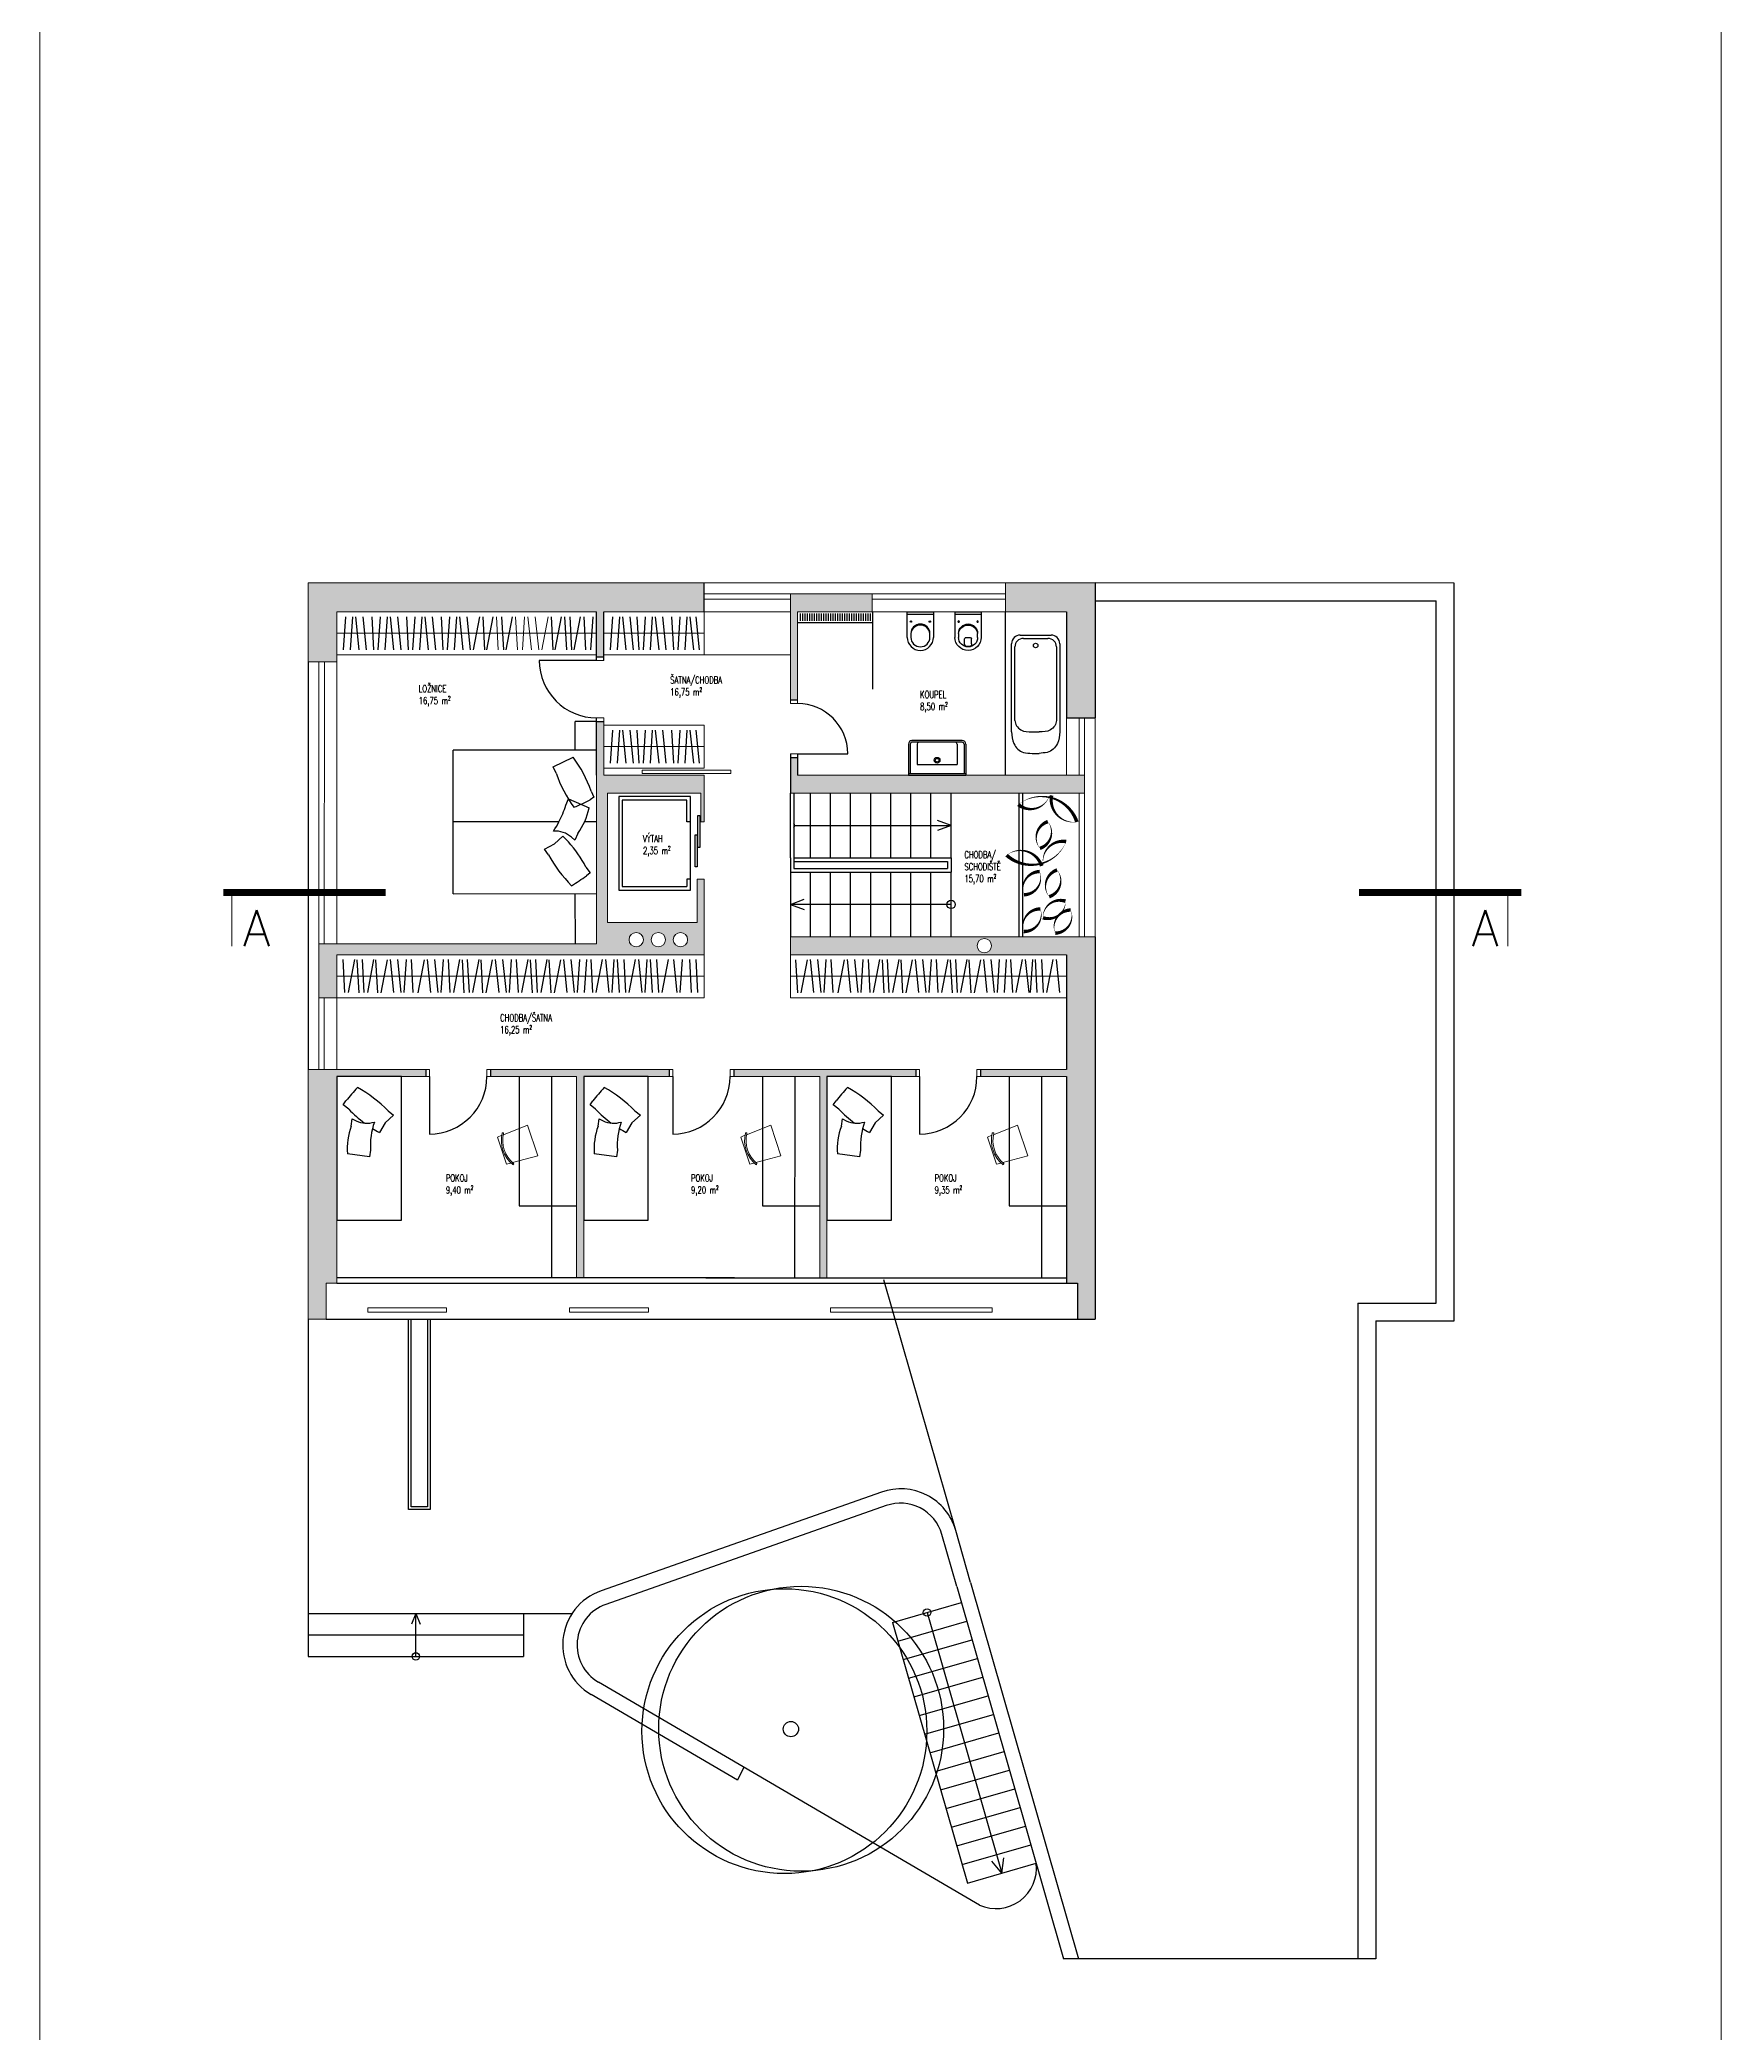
# Model space of a CAD drawing. Header units: metres. Extents: x -442 to 316, y -503 to 125.
# Drawn here: x 240.05 to 263.49, y -212.04 to -184.27 of the extents above; entities that cross this region are included whole.
import ezdxf

# ---------------------------------------------------------------- set-up
doc = ezdxf.new("R2010")
doc.units = ezdxf.units.M
doc.linetypes.add('ČÁRKOVANÁ', pattern=[19.05, 12.7, -6.35])
for name, color, linetype in [('int-kuchyň', 141, 'Continuous'), ('nove zdivo akce', 3, 'Continuous'), ('PEN50', 7, 'Continuous'), ('popis', 6, 'Continuous'), ('SRAFA', 251, 'Continuous'), ('SRAFY', 3, 'Continuous'), ('stávající stromy', 86, 'Continuous'), ('zariz.predmety', 203, 'Continuous'), ('ZARIZOVAKY', 251, 'Continuous'), ('ZDIVO', 1, 'Continuous')]:
    doc.layers.add(name, color=color, linetype=linetype)
doc.layers.add('Standard', color=7, linetype='Continuous', lineweight=25)
doc.styles.add('ROMANS', font='romans.shx', dxfattribs={"width": 0.7})

# ---------------------------------------------------------------- blocks, each defined once
blk = doc.blocks.new('WC 540 Starck 3')
at = {"linetype": 'ByBlock'}
for p, q in [((80.568, 94.265), (80.637, 94.265)), ((80.568, 94.168), (80.637, 94.168)), ((80.657, 94.188), (80.657, 94.245)), ((81.017, 94.399), (80.66, 94.399)), ((80.66, 94.349), (80.713, 94.349)), ((80.982, 94.034), (80.982, 94.399)), ((81.017, 94.034), (81.017, 94.399)), ((80.713, 94.084), (80.66, 94.084)), ((80.66, 94.034), (81.017, 94.034))]:
    blk.add_line(p, q, dxfattribs=at)
for centre in [(80.88, 94.348), (80.88, 94.084)]:
    blk.add_circle(centre, 0.0102, dxfattribs=at)
for centre, radius, start, end in [((80.66, 94.216), 0.183, 90, 270), ((80.66, 94.216), 0.133, 90, 270), ((80.621, 94.216), 0.09, 165.9057, 194.0943), ((80.568, 94.23), 0.035, 90, 165.9057), ((80.568, 94.203), 0.035, 194.0943, 270), ((80.637, 94.245), 0.02, 360, 90), ((80.637, 94.188), 0.02, 270, 0), ((80.713, 94.216), 0.133, 270, 90), ((80.697, 94.216), 0.133, 276.5328, 83.4672)]:
    blk.add_arc(centre, radius, start, end, dxfattribs=at)
blk = doc.blocks.new('zidle450-p')
at = {"lineweight": 0}
for p, q in [((0.096, 0.228), (0.087, 0.233)), ((0.096, -0.228), (0.087, -0.233))]:
    blk.add_line(p, q, dxfattribs=at)
for points in [[(0.064, 0.204), (0, 0.2), (0, -0.2), (0.064, -0.204)], [(0.088, -0.205), (0.45, -0.225), (0.45, 0.225), (0.088, 0.205)]]:
    blk.add_lwpolyline(points, dxfattribs=at)
for centre, radius, start, end in [((0.45, 0), 0.436, 147.9324, 212.0676), ((0.45, 0), 0.416, 147.9482, 212.0518), ((0.085, 0.229), 0.005, 57.2679, 147.9324), ((0.093, 0.223), 0.005, 327.9482, 57.2679), ((0.085, -0.229), 0.005, 212.0676, 302.7321), ((0.093, -0.223), 0.005, 302.7321, 32.0518)]:
    blk.add_arc(centre, radius, start, end, dxfattribs=at)

msp = doc.modelspace()

# ---------------------------------------------------------------- hatches: boundary and pattern name
at = {"layer": 'SRAFA', "linetype": 'Continuous', "lineweight": 0, "ltscale": 20}
for points in [[(249.314247, -191.841978), (243.794114, -191.84198), (243.794449, -192.94198), (244.194449, -192.941979), (244.19445, -192.24198), (247.814247, -192.241978), (247.814247, -192.871318), (247.914247, -192.871318), (247.914246, -192.241978), (249.314247, -192.241978), (249.314247, -192.241978)], [(254.764247, -191.841976), (253.514247, -191.841977), (253.514247, -192.241976), (254.364247, -192.241976), (254.364247, -193.721976), (254.764247, -193.721976)], [(251.654247, -191.991983), (250.514247, -191.991983), (250.514247, -193.471976), (250.614247, -193.471976), (250.614247, -192.241977), (251.654247, -192.241976)], [(254.614247, -194.521976), (253.464247, -194.521976), (250.614247, -194.521976), (250.614247, -194.271976), (250.514247, -194.271976), (250.514247, -194.771976), (254.614247, -194.771976)], [(244.194247, -198.721976), (245.094247, -198.721976), (245.434247, -198.721976), (245.434247, -198.621976), (244.194247, -198.621976), (243.794247, -198.621976), (243.794247, -202.101976), (244.044247, -202.101976), (244.044247, -201.601976), (244.194247, -201.601976)], [(247.634247, -198.721976), (248.534247, -198.721976), (248.824247, -198.721976), (248.824247, -198.621976), (246.334247, -198.621976), (246.334247, -198.721976), (247.534247, -198.721976), (247.534247, -201.526976), (247.634247, -201.526976)], [(251.024247, -198.721976), (251.924247, -198.721976), (252.264247, -198.721976), (252.264247, -198.621976), (249.724247, -198.621976), (249.724247, -198.721976), (250.924247, -198.721976), (250.924247, -201.526976), (251.024247, -201.526976)]]:
    msp.add_hatch(color=256, dxfattribs=at).paths.add_polyline_path(points)
h = msp.add_hatch(color=256, dxfattribs=at)
h.paths.add_polyline_path([(249.314247, -195.971976), (249.214247, -195.971976), (249.214247, -196.571976), (247.964247, -196.571976), (247.964247, -194.771976), (249.264247, -194.771976), (249.264247, -195.171976), (249.314247, -195.171976), (249.314247, -194.521976), (247.914247, -194.521976), (247.914247, -193.771318), (247.814247, -193.771318), (247.814247, -194.521976), (247.814247, -196.871976), (244.194247, -196.871923), (243.944247, -196.871923), (243.944247, -196.871923), (243.944114, -196.871923), (243.944247, -197.621976), (244.194247, -197.621976), (244.194247, -197.021976), (248.284247, -197.021976), (249.314247, -197.021976)])
h.paths.add_polyline_path([(248.265879, -196.813451, 1), (248.465879, -196.813451, 1)], flags=16)
h.paths.add_polyline_path([(248.574891, -196.813451, 1), (248.774891, -196.813451, 1)], flags=16)
h.paths.add_polyline_path([(249.082949, -196.813451, 1), (248.882949, -196.813451, 1)], flags=16)
at = {"layer": 'SRAFA', "linetype": 'Continuous', "lineweight": 0}
msp.add_hatch(color=256, dxfattribs=at).paths.add_polyline_path([(249.264247, -195.171976), (249.314247, -195.171976), (249.314247, -194.771976), (249.264247, -194.771976)])
at = {"layer": 'SRAFA', "linetype": 'Continuous', "lineweight": 0, "ltscale": 20}
h = msp.add_hatch(color=256, dxfattribs=at)
h.paths.add_polyline_path([(254.764247, -196.771976), (250.514247, -196.771976), (250.514247, -197.021976), (254.364247, -197.021976), (254.364247, -198.621976), (253.164247, -198.621976), (253.164247, -198.721976), (254.364247, -198.721976), (254.364247, -201.601976), (254.514247, -201.601976), (254.514247, -202.101976), (254.764247, -202.101976)])
h.paths.add_polyline_path([(253.317766, -196.896976, -1), (253.117766, -196.896976, -1)], flags=16)

# ---------------------------------------------------------------- linework, layer by layer
at = {"linetype": 'ByBlock'}
for p, q in [((252.143814, -192.599476), (252.143814, -192.241976)), ((252.143814, -192.241976), (252.508814, -192.241976)), ((252.143814, -192.241977), (252.508814, -192.241977)), ((252.143814, -192.276976), (252.508814, -192.276976)), ((252.143814, -192.276977), (252.508814, -192.276977)), ((252.508814, -192.241976), (252.508814, -192.599476)), ((252.193814, -192.54686), (252.193814, -192.599476)), ((252.458814, -192.599476), (252.458814, -192.54686))]:
    msp.add_line(p, q, dxfattribs=at)
for centre in [(252.19438, -192.379113), (252.458247, -192.379113)]:
    msp.add_circle(centre, 0.010191, dxfattribs=at)
for centre, radius, start, end in [((252.326314, -192.54686), 0.1325, 0, 180), ((252.326314, -192.599476), 0.1825, 180, 0), ((252.326314, -192.562033), 0.133366, 6.5328162, 173.4671838), ((252.326314, -192.599476), 0.1325, 180, 0)]:
    msp.add_arc(centre, radius, start, end, dxfattribs=at)
at = {"layer": 'int-kuchyň'}
for p, q in [((247.512848, -194.172), (247.512873, -193.771318)), ((247.814247, -193.771318), (247.512873, -193.771318)), ((247.814247, -194.171746), (245.816062, -194.173427)), ((245.816062, -196.173428), (245.816062, -194.173427)), ((247.774487, -194.827285), (247.722682, -194.8654)), ((247.736079, -194.742944), (247.774487, -194.827285)), ((247.289236, -195.171701), (245.816062, -195.171701)), ((247.815197, -195.171701), (247.645883, -195.171847)), ((247.511153, -195.426269), (247.465384, -195.38608)), ((247.551584, -195.334436), (247.511153, -195.426269)), ((247.664834, -195.800224), (247.722146, -195.882585)), ((247.722146, -195.882585), (247.671021, -195.923255)), ((245.816062, -196.173428), (247.816061, -196.1717)), ((247.512723, -196.171962), (247.512839, -196.871972))]:
    msp.add_line(p, q, dxfattribs=at)
for points in [[(247.248162, -194.49086), (247.206266, -194.403846), (247.487096, -194.26863)], [(247.384884, -194.939541), (247.423798, -194.851153), (247.709062, -194.976744)], [(247.143122, -195.628683), (247.087961, -195.549412), (247.229051, -195.479324), (247.343802, -195.371383)]]:
    msp.add_lwpolyline(points, dxfattribs=at)
for centre, radius, start, end in [((246.096147, -195.301291), 1.732376, 18.8021533, 36.5907443), ((249.046098, -193.852212), 1.907995, 199.5556369, 215.8095432), ((245.598066, -190.548849), 4.811092, 293.2702609, 296.2065149), ((246.029735, -194.517014), 1.419492, 326.4906212, 332.5139981), ((246.029735, -194.517014), 1.419492, 332.5139981, 342.6828782), ((246.80101, -194.790474), 0.926961, 324.0681107, 348.4076589), ((247.235935, -195.648608), 0.348665, 48.8466648, 93.7221472), ((246.134165, -196.611506), 1.732376, 42.0424092, 45.7129752), ((246.134165, -196.611506), 1.732376, 27.9243842, 42.0424092), ((248.817066, -194.713066), 1.907995, 208.6778678, 224.9317741), ((244.888925, -191.998138), 4.811092, 302.3924918, 305.3287458)]:
    msp.add_arc(centre, radius, start, end, dxfattribs=at)
at = {"layer": 'nove zdivo akce', "linetype": 'Continuous'}
for p, q in [((243.794449, -192.94198), (243.794247, -198.621976)), ((247.814247, -192.921318), (247.014247, -192.921318)), ((247.814247, -192.871318), (247.914247, -192.871318)), ((250.514247, -193.471976), (250.614247, -193.471976)), ((247.814247, -193.771318), (247.914247, -193.771318)), ((250.514247, -194.271976), (250.614247, -194.271976)), ((250.614247, -194.221976), (251.314247, -194.221976)), ((248.121985, -194.818829), (248.121985, -196.121976)), ((249.121985, -194.818829), (248.121985, -194.818829)), ((248.171985, -194.868829), (248.171985, -196.071976)), ((249.071985, -194.868829), (248.171985, -194.868829)), ((249.071985, -195.171976), (249.071985, -194.868829)), ((249.121985, -196.121976), (249.121985, -194.818829)), ((250.514247, -195.671976), (250.514247, -194.771976)), ((250.564247, -194.771976), (250.564247, -195.821976)), ((250.794247, -195.671976), (250.794247, -194.771976)), ((251.074247, -195.671976), (251.074247, -194.771976)), ((251.354247, -195.671976), (251.354247, -194.771976)), ((251.634247, -195.671976), (251.634247, -194.771976)), ((251.914247, -195.671976), (251.914247, -194.771976)), ((252.194247, -195.671976), (252.194247, -194.771976)), ((252.194247, -195.671976), (252.194247, -194.771976)), ((252.474247, -195.671976), (252.474247, -194.771976)), ((252.474247, -195.671976), (252.474247, -194.771976)), ((252.754247, -195.671976), (252.754247, -194.771976)), ((252.754247, -195.671976), (252.754247, -194.771976)), ((253.704247, -196.771976), (253.704247, -194.771976)), ((253.754247, -196.771976), (253.754247, -194.771976)), ((249.121985, -195.171976), (249.071985, -195.171976)), ((252.754247, -195.221976), (252.562813, -195.150695)), ((250.564247, -195.221976), (252.754247, -195.221976)), ((252.754247, -195.221976), (252.562813, -195.293258)), ((250.514247, -195.671976), (250.514247, -195.871976)), ((250.564247, -195.671976), (252.754247, -195.671976)), ((250.564247, -195.721976), (252.704247, -195.721976)), ((252.704247, -195.721976), (252.704247, -195.821976)), ((252.754247, -195.671976), (252.754247, -195.871976)), ((249.121985, -195.971976), (249.071985, -195.971976)), ((249.071985, -195.971976), (249.071985, -196.071976)), ((250.514247, -195.871976), (252.754247, -195.871976)), ((250.514247, -195.871976), (250.514247, -196.771976)), ((250.564247, -195.821976), (252.704247, -195.821976)), ((250.794247, -196.771976), (250.794247, -195.871976)), ((251.074247, -196.771976), (251.074247, -195.871976)), ((251.354247, -196.771976), (251.354247, -195.871976)), ((251.634247, -196.771976), (251.634247, -195.871976)), ((251.914247, -196.771976), (251.914247, -195.871976)), ((252.194247, -196.771976), (252.194247, -195.871976)), ((252.194247, -196.771976), (252.194247, -195.871976)), ((252.474247, -196.771976), (252.474247, -195.871976)), ((252.474247, -196.771976), (252.474247, -195.871976)), ((252.754247, -196.771976), (252.754247, -195.871976)), ((252.754247, -196.771976), (252.754247, -195.871976)), ((248.121985, -196.121976), (249.121985, -196.121976)), ((248.171985, -196.071976), (249.071985, -196.071976)), ((250.514247, -196.321976), (250.705681, -196.250695)), ((252.754247, -196.321976), (250.514247, -196.321976)), ((250.514247, -196.321976), (250.705681, -196.393258)), ((245.434247, -198.621976), (245.434247, -198.721976)), ((245.484247, -198.721976), (245.484247, -199.521976)), ((246.334247, -198.621976), (246.334247, -198.721976)), ((248.824247, -198.621976), (248.824247, -198.721976)), ((248.874247, -198.721976), (248.874247, -199.521976)), ((249.724247, -198.621976), (249.724247, -198.721976)), ((252.264247, -198.621976), (252.264247, -198.721976)), ((252.314247, -198.721976), (252.314247, -199.521976)), ((253.164247, -198.621976), (253.164247, -198.721976)), ((249.734247, -201.526976), (244.194247, -201.526976)), ((249.334247, -201.526976), (254.364247, -201.526976)), ((244.194247, -201.601976), (249.734247, -201.601976)), ((249.334247, -201.601976), (254.364247, -201.601976)), ((244.044247, -202.101976), (254.514247, -202.101976))]:
    msp.add_line(p, q, dxfattribs=at)
for points in [[(249.252353, -195.529304), (249.225029, -195.529304), (249.225029, -195.084014), (249.252353, -195.084014)], [(249.216785, -195.797442), (249.189461, -195.797442), (249.189461, -195.352153), (249.216785, -195.352153)]]:
    msp.add_lwpolyline(points, close=True, dxfattribs=at)
msp.add_circle((252.754247, -196.321976), 0.058597, dxfattribs=at)
for centre, radius, start, end in [((247.814247, -192.921318), 0.8, 180, 270), ((250.614247, -194.221976), 0.7, 0, 90), ((250.514247, -195.221976), 0.058597, 328.5705846, 31.4294154), ((245.484247, -198.721976), 0.8, 270, 360), ((248.874247, -198.721976), 0.8, 270, 360), ((252.314247, -198.721976), 0.8, 270, 360)]:
    msp.add_arc(centre, radius, start, end, dxfattribs=at)
at = {"layer": 'PEN50'}
for p, q in [((251.664247, -193.321963), (251.664247, -192.241976)), ((252.909278, -194.036976), (252.209278, -194.036976)), ((252.909278, -194.061976), (252.209278, -194.061976)), ((252.159278, -194.086976), (252.159278, -194.521976)), ((252.184278, -194.086976), (252.184278, -194.496976)), ((252.279278, -194.086976), (252.279278, -194.371976)), ((252.839278, -194.086976), (252.839278, -194.371976)), ((252.934278, -194.086976), (252.934278, -194.496976)), ((252.959278, -194.086976), (252.959278, -194.521976)), ((252.159278, -194.496976), (252.959278, -194.496976)), ((252.159278, -194.521976), (252.959278, -194.521976)), ((252.279278, -194.371976), (252.839278, -194.371976))]:
    msp.add_line(p, q, dxfattribs=at)
for radius in [0.04, 0.025]:
    msp.add_circle((252.559278, -194.311976), radius, dxfattribs=at)
for centre, radius, start, end in [((252.209278, -194.086976), 0.05, 90, 180), ((252.209278, -194.086976), 0.025, 90, 180), ((252.304278, -194.086976), 0.025, 90, 180), ((252.814278, -194.086976), 0.025, 0, 90), ((252.909278, -194.086976), 0.05, 0, 90), ((252.909278, -194.086976), 0.025, 0, 90)]:
    msp.add_arc(centre, radius, start, end, dxfattribs=at)
at = {"layer": 'SRAFA', "linetype": 'Continuous', "lineweight": 0}
for p, q in [((246.41778, -192.31279), (246.442697, -192.772986)), ((246.6851, -192.31279), (246.710016, -192.772986)), ((246.810821, -192.313516), (246.780394, -192.773516)), ((246.904735, -192.773516), (246.856935, -192.313516)), ((247.006593, -192.77279), (246.958792, -192.31279)), ((247.048882, -192.772064), (247.136514, -192.312242)), ((249.314247, -192.241978), (249.314247, -192.842064)), ((244.195251, -192.542064), (247.814247, -192.542064)), ((247.915048, -192.542063), (249.314247, -192.542063)), ((247.814247, -192.842064), (244.194449, -192.842062)), ((250.514247, -192.841977), (247.914247, -192.841978)), ((247.914247, -193.821976), (249.314247, -193.821976)), ((249.314247, -194.421976), (249.314247, -193.821976)), ((247.915048, -194.122061), (249.314247, -194.122061)), ((249.314247, -194.421976), (247.914247, -194.421976)), ((249.314247, -197.321976), (244.194247, -197.321976)), ((254.364247, -197.321976), (250.514247, -197.321976)), ((244.194247, -197.621976), (249.314247, -197.621976)), ((250.514247, -197.621976), (254.364247, -197.621976))]:
    msp.add_line(p, q, dxfattribs=at)
at = {"layer": 'SRAFA', "linetype": 'Continuous'}
for p, q in [((250.614247, -192.391977), (251.664247, -192.391977)), ((250.655031, -192.368083), (250.655031, -192.268083)), ((250.68751, -192.368083), (250.68751, -192.268083)), ((250.719989, -192.368083), (250.719989, -192.268083)), ((250.752468, -192.368083), (250.752468, -192.268083)), ((250.784946, -192.368083), (250.784946, -192.268083)), ((250.817425, -192.368083), (250.817425, -192.268083)), ((250.849904, -192.368083), (250.849904, -192.268083)), ((250.882383, -192.368083), (250.882383, -192.268083)), ((250.914861, -192.368083), (250.914861, -192.268083)), ((250.94734, -192.368083), (250.94734, -192.268083)), ((250.979819, -192.368083), (250.979819, -192.268083)), ((251.012298, -192.368083), (251.012298, -192.268083)), ((251.044776, -192.368083), (251.044776, -192.268083)), ((251.077255, -192.368083), (251.077255, -192.268083)), ((251.109734, -192.368083), (251.109734, -192.268083)), ((251.142213, -192.368083), (251.142213, -192.268083)), ((251.174691, -192.368083), (251.174691, -192.268083)), ((251.20717, -192.368083), (251.20717, -192.268083)), ((251.239649, -192.368083), (251.239649, -192.268083)), ((251.272128, -192.368083), (251.272128, -192.268083)), ((251.304607, -192.368083), (251.304607, -192.268083)), ((251.337085, -192.368083), (251.337085, -192.268083)), ((251.369564, -192.368083), (251.369564, -192.268083)), ((251.402043, -192.368083), (251.402043, -192.268083)), ((251.434522, -192.368083), (251.434522, -192.268083)), ((251.467, -192.368083), (251.467, -192.268083)), ((251.499479, -192.368083), (251.499479, -192.268083)), ((251.531958, -192.368083), (251.531958, -192.268083)), ((251.564437, -192.368083), (251.564437, -192.268083)), ((251.596915, -192.368083), (251.596915, -192.268083)), ((251.629394, -192.368083), (251.629394, -192.268083))]:
    msp.add_line(p, q, dxfattribs=at)
at = {"layer": 'SRAFA', "linetype": 'Continuous', "lineweight": 0, "ltscale": 20}
for p, q in [((249.314247, -197.021976), (249.314247, -197.621976)), ((250.514247, -197.021976), (250.514247, -197.621976))]:
    msp.add_line(p, q, dxfattribs=at)
at = {"layer": 'SRAFA', "linetype": 'Continuous', "lineweight": 0}
msp.add_lwpolyline([(248.448545, -194.495038), (249.684997, -194.495038), (249.684997, -194.44957), (248.448545, -194.44957)], close=True, dxfattribs=at)
at = {"layer": 'SRAFY', "linetype": 'Continuous', "lineweight": 0}
for p, q in [((249.314247, -191.841978), (253.514247, -191.841977)), ((250.514247, -191.991983), (249.314247, -191.991979)), ((250.514247, -192.066983), (249.314247, -192.066979)), ((253.514247, -191.991983), (251.654247, -191.991979)), ((253.514247, -192.066983), (251.654247, -192.066979)), ((250.514247, -192.241977), (249.314247, -192.241978)), ((253.514247, -192.241977), (251.664247, -192.241978)), ((243.944449, -192.941979), (243.944247, -196.871923)), ((244.019449, -192.941979), (244.019247, -196.871923)), ((244.194449, -192.941979), (244.194247, -196.871923)), ((254.364247, -193.721976), (254.364247, -194.521976)), ((254.539247, -193.721976), (254.539247, -194.521976)), ((254.614247, -193.721976), (254.614247, -194.521976)), ((254.764247, -193.721976), (254.764247, -196.771976)), ((254.539247, -194.771976), (254.539247, -196.771976)), ((254.614247, -194.771976), (254.614247, -196.771976)), ((243.944247, -197.621976), (243.944247, -198.621976)), ((244.019247, -197.621976), (244.019247, -198.621976)), ((244.194247, -197.621976), (244.194247, -198.621976))]:
    msp.add_line(p, q, dxfattribs=at)
at = {"layer": 'SRAFY', "color": 252, "linetype": 'Continuous', "lineweight": 0}
for points in [[(244.623461, -202.001976), (245.723461, -202.001976), (245.723461, -201.945524), (244.623461, -201.945524)], [(247.43564, -202.001976), (248.53564, -202.001976), (248.53564, -201.945524), (247.43564, -201.945524)], [(251.074431, -202.001976), (253.324431, -202.001976), (253.324431, -201.945524), (251.074431, -201.945524)]]:
    msp.add_lwpolyline(points, close=True, dxfattribs=at)
at = {"layer": 'Standard', "color": 7, "linetype": 'ByBlock'}
for p, q in [((259.764247, -191.842713), (254.764247, -191.841976)), ((259.764247, -202.126976), (259.764247, -191.842713)), ((254.764247, -192.092079), (259.514247, -192.092681)), ((259.514247, -201.876976), (259.514247, -192.092681)), ((259.764247, -199.871976), (259.764247, -193.571976)), ((259.764247, -200.001976), (259.764247, -199.871976)), ((252.818609, -205.045626), (251.816259, -201.551976)), ((243.794247, -202.101976), (243.794247, -206.201976)), ((258.424247, -201.876976), (258.424247, -211.016438)), ((258.424247, -201.876976), (259.514247, -201.876976)), ((258.674247, -202.126976), (258.674247, -211.016438)), ((258.674247, -202.126976), (259.764247, -202.126976)), ((251.783943, -204.511628), (247.876053, -205.887538)), ((251.850363, -204.700277), (247.942474, -206.076187)), ((251.850363, -204.700277), (247.942474, -206.076187)), ((252.83433, -205.825638), (252.626365, -205.100782)), ((253.026574, -205.770482), (252.818609, -205.045626)), ((252.83433, -205.825638), (254.322829, -211.016438)), ((253.026582, -205.770508), (254.530889, -211.016438)), ((243.794247, -206.201976), (247.473706, -206.201976)), ((243.794247, -206.201976), (243.794247, -206.801976)), ((245.294247, -206.201976), (245.233885, -206.350735)), ((245.294247, -206.801976), (245.294247, -206.201976)), ((245.294247, -206.201976), (245.354608, -206.350735)), ((246.794247, -206.201976), (246.794247, -206.801976)), ((251.938891, -206.327456), (252.899234, -206.051976)), ((252.419062, -206.189713), (253.461341, -209.82318)), ((243.794247, -206.501976), (246.794247, -206.501976)), ((251.938891, -206.327456), (252.981169, -209.960919)), ((252.013339, -206.586989), (252.973683, -206.31151)), ((252.087788, -206.846522), (253.048131, -206.571043)), ((243.794247, -206.801976), (246.794247, -206.801976)), ((252.162236, -207.106055), (253.12258, -206.830576)), ((252.236684, -207.365588), (253.197028, -207.090109)), ((249.777834, -208.526056), (247.737788, -207.332659)), ((253.14946, -210.266699), (247.838775, -207.160027)), ((252.311133, -207.625122), (253.271477, -207.349642)), ((252.385581, -207.884655), (253.345925, -207.609175)), ((252.46003, -208.144188), (253.420373, -207.868708)), ((252.534478, -208.403721), (253.494822, -208.128241)), ((249.865964, -208.345903), (249.778078, -208.525558)), ((252.608927, -208.663254), (253.56927, -208.387774)), ((252.683375, -208.922787), (253.643719, -208.647307)), ((252.757823, -209.18232), (253.718167, -208.906841)), ((252.832272, -209.441853), (253.792615, -209.166374)), ((252.90672, -209.701386), (253.867064, -209.425907)), ((253.461341, -209.82318), (253.491027, -209.607996)), ((252.981169, -209.960919), (253.941512, -209.68544)), ((253.461341, -209.82318), (253.322101, -209.656454)), ((258.674247, -211.016438), (254.322829, -211.016438))]:
    msp.add_line(p, q, dxfattribs=at)
at = {"layer": 'Standard', "linetype": 'ByBlock'}
for p, q in [((253.514247, -194.521976), (253.514247, -192.241976)), ((253.597972, -193.918477), (253.597972, -192.688478)), ((253.717972, -192.568478), (254.147972, -192.568478)), ((253.762972, -192.613478), (254.102972, -192.613478)), ((254.267972, -192.688478), (254.267972, -193.918477)), ((253.642972, -193.758478), (253.642972, -192.733478)), ((254.222972, -192.733478), (254.222972, -193.758478)), ((253.882972, -193.918477), (253.982972, -193.918477)), ((253.882972, -194.218478), (253.982972, -194.218478))]:
    msp.add_line(p, q, dxfattribs=at)
at = {"layer": 'Standard', "color": 7, "linetype": 'ByBlock'}
for points in [[(245.494247, -202.101976), (245.494247, -204.751976), (245.194247, -204.751976), (245.194247, -202.101976)], [(245.459247, -202.101976), (245.459247, -204.716976), (245.229247, -204.716976), (245.229247, -202.101976)]]:
    msp.add_lwpolyline(points, dxfattribs=at)
at = {"layer": 'Standard', "linetype": 'ByBlock'}
msp.add_circle((253.932972, -192.713478), 0.032, dxfattribs=at)
at = {"layer": 'Standard', "color": 7, "linetype": 'ByBlock'}
for centre in [(252.419062, -206.189713), (245.294247, -206.801976)]:
    msp.add_circle(centre, 0.052275, dxfattribs=at)
at = {"layer": 'Standard', "linetype": 'ByBlock'}
for centre, start, end in [((253.717972, -192.688478), 90, 180), ((253.762972, -192.733478), 90, 180), ((254.102972, -192.733478), 0, 90), ((254.147972, -192.688478), 0, 90)]:
    msp.add_arc(centre, 0.12, start, end, dxfattribs=at)
at = {"layer": 'Standard', "color": 7, "linetype": 'ByBlock'}
for centre, radius, start, end in [((252.049624, -205.266223), 0.8, 16.0058142, 109.3964151), ((252.049624, -205.266223), 0.6, 16.0058142, 109.3964151), ((252.049624, -205.266223), 0.6, 16.0058142, 109.3964151), ((248.141735, -206.642133), 0.8, 109.3964151, 239.67301), ((248.141735, -206.642133), 0.6, 109.3964151, 239.67301), ((253.380786, -209.751641), 0.56462, 245.8138997, 6.7333461)]:
    msp.add_arc(centre, radius, start, end, dxfattribs=at)
at = {"layer": 'Standard', "linetype": 'ByBlock'}
for points, start_tangent, end_tangent in [([(253.642972, -193.758478), (253.724922, -193.888161), (253.882972, -193.918477)], (0.024992191, -0.999687646), (1, 0)), ([(254.222972, -193.758478), (254.141022, -193.888161), (253.982972, -193.918477)], (-0.024992191, -0.999687646), (-1, 0)), ([(253.597972, -193.918477), (253.6298, -194.080179), (253.761382, -194.203817), (253.882972, -194.218478)], (0.013941622, -0.999902811), (0.983820112, -0.179159112)), ([(254.267972, -193.918477), (254.236144, -194.080179), (254.094562, -194.203817), (253.982972, -194.218478)], (-0.013941622, -0.999902811), (-0.963516492, -0.267648969))]:
    msp.add_spline(points, degree=3, dxfattribs=dict(at, start_tangent=start_tangent, end_tangent=end_tangent))
at = {"layer": 'stávající stromy', "linetype": 'Continuous'}
for centre, radius in [((250.431231, -207.84334), 1.985167), ((250.664638, -207.809981), 1.985167), ((250.521797, -207.81435), 0.105953)]:
    msp.add_circle(centre, radius, dxfattribs=at)
at = {"layer": 'zariz.predmety', "color": 253, "linetype": 'Continuous', "ltscale": 0.001}
for points in [[(254.507648, -195.172279, 0, 0, -0.520567051), (254.507648, -195.172279, 0, 0.05, -0.520567051), (254.155193, -194.802519, 0, 0.05, -0.520567051), (254.124435, -194.810111, 0, 0.05, -0.520567051), (253.690706, -194.93022, 0, 0.05, -0.520567051), (254.507648, -195.172279, 0.05, 0.05, 0)], [(253.992084, -195.540651, 0, 0, -0.520567051), (253.992084, -195.540651, 0, 0.05, -0.520567051), (254.102534, -195.167678, 0, 0.05, -0.520567051), (253.992084, -195.540651, 0.05, 0.05, 0)], [(253.527415, -195.635406, 0, 0, -0.520567051), (253.527415, -195.635406, 0, 0.05, -0.520567051), (254.015777, -195.785237, 0, 0.05, -0.520567051), (254.038878, -195.763556, 0, 0.05, -0.520567051), (254.35825, -195.446462, 0, 0.05, -0.520567051), (253.527415, -195.635406, 0.05, 0.05, 0)], [(253.770903, -196.186839, 0, 0, -0.520567051), (253.770903, -196.186839, 0, 0.05, -0.520567051), (253.988155, -195.864179, 0, 0.05, -0.520567051), (253.770903, -196.186839, 0.05, 0.05, 0)], [(254.121234, -196.214616, 0, 0, -0.520567051), (254.121234, -196.214616, 0, 0.05, -0.520567051), (254.231684, -195.841644, 0, 0.05, -0.520567051), (254.121234, -196.214616, 0.05, 0.05, 0)], [(254.034844, -196.507395, 0, 0, -0.520567051), (254.034844, -196.507395, 0, 0.05, -0.520567051), (254.348317, -196.277086, 0, 0.05, -0.520567051), (254.034844, -196.507395, 0.05, 0.05, 0)], [(253.768157, -196.699073, 0, 0, -0.520567051), (253.768157, -196.699073, 0, 0.05, -0.520567051), (253.998101, -196.385333, 0, 0.05, -0.520567051), (253.768157, -196.699073, 0.05, 0.05, 0)], [(254.204956, -196.722242, 0, 0, -0.520567051), (254.204956, -196.722242, 0, 0.05, -0.520567051), (254.422207, -196.399582, 0, 0.05, -0.520567051), (254.204956, -196.722242, 0.05, 0.05, 0)]]:
    msp.add_lwpolyline(points, format="xyseb", close=True, dxfattribs=at)
at = {"layer": 'ZARIZOVAKY', "linetype": 'Continuous'}
for p, q in [((244.313516, -192.312701), (244.283089, -192.772701)), ((244.411659, -192.313427), (244.381231, -192.773427)), ((244.505573, -192.773427), (244.457772, -192.313427)), ((244.60743, -192.772701), (244.55963, -192.312701)), ((244.681117, -192.312701), (244.706034, -192.772897)), ((244.796594, -192.312701), (244.766166, -192.772701)), ((244.894736, -192.313427), (244.864308, -192.773427)), ((244.98865, -192.773427), (244.940849, -192.313427)), ((245.090508, -192.772701), (245.042707, -192.312701)), ((245.164194, -192.312701), (245.189111, -192.772897)), ((245.279671, -192.312701), (245.249244, -192.772701)), ((245.377814, -192.313427), (245.347386, -192.773427)), ((245.471728, -192.773427), (245.423927, -192.313427)), ((245.573585, -192.772701), (245.525785, -192.312701)), ((245.647277, -192.31279), (245.672193, -192.772986)), ((245.762754, -192.31279), (245.732326, -192.77279)), ((245.860896, -192.313516), (245.830468, -192.773516)), ((245.95481, -192.773516), (245.907009, -192.313516)), ((246.056668, -192.77279), (246.008867, -192.31279)), ((246.098957, -192.772064), (246.186589, -192.312242)), ((246.228613, -192.312064), (246.25353, -192.77226)), ((246.286147, -192.77279), (246.373779, -192.312968)), ((246.489163, -192.312064), (246.514079, -192.77226)), ((246.553467, -192.77279), (246.641099, -192.312968)), ((247.178539, -192.312064), (247.203456, -192.77226)), ((247.236073, -192.77279), (247.323705, -192.312968)), ((247.367705, -192.31279), (247.392622, -192.772986)), ((247.439088, -192.312064), (247.464005, -192.77226)), ((247.503393, -192.77279), (247.591025, -192.312968)), ((247.635025, -192.31279), (247.659942, -192.772986)), ((247.760747, -192.313516), (247.730319, -192.773516)), ((248.033313, -192.3127), (248.002886, -192.7727)), ((248.131456, -192.313425), (248.101028, -192.773425)), ((248.22537, -192.773425), (248.177569, -192.313425)), ((248.327227, -192.7727), (248.279427, -192.3127)), ((248.37623, -192.3127), (248.401147, -192.772896)), ((248.491707, -192.3127), (248.461279, -192.7727)), ((248.589849, -192.313425), (248.559421, -192.773425)), ((248.683763, -192.773425), (248.635962, -192.313425)), ((248.785621, -192.7727), (248.73782, -192.3127)), ((248.859307, -192.3127), (248.884224, -192.772896)), ((248.974784, -192.3127), (248.944357, -192.7727)), ((249.072927, -192.313425), (249.042499, -192.773425)), ((249.166841, -192.773425), (249.11904, -192.313425)), ((249.2485, -192.7727), (249.200699, -192.3127)), ((248.033313, -193.892698), (248.002886, -194.352698)), ((248.131456, -193.893424), (248.101028, -194.353424)), ((248.22537, -194.353424), (248.177569, -193.893424)), ((248.327227, -194.352698), (248.279427, -193.892698)), ((248.37623, -193.892698), (248.401147, -194.352894)), ((248.491707, -193.892698), (248.461279, -194.352698)), ((248.589849, -193.893424), (248.559421, -194.353424)), ((248.683763, -194.353424), (248.635962, -193.893424)), ((248.785621, -194.352698), (248.73782, -193.892698)), ((248.859307, -193.892698), (248.884224, -194.352894)), ((248.974784, -193.892698), (248.944357, -194.352698)), ((249.072927, -193.893424), (249.042499, -194.353424)), ((249.166841, -194.353424), (249.11904, -193.893424)), ((249.2485, -194.352698), (249.200699, -193.892698)), ((244.305895, -197.551251), (244.280978, -197.091054)), ((244.437527, -197.091251), (244.349895, -197.551073)), ((244.503495, -197.551976), (244.478578, -197.09178)), ((244.574877, -197.551251), (244.549961, -197.091054)), ((244.70651, -197.091251), (244.618878, -197.551073)), ((244.764044, -197.551976), (244.739127, -197.09178)), ((244.893701, -197.091976), (244.806069, -197.551799)), ((244.93599, -197.091251), (244.98379, -197.551251)), ((245.037847, -197.090525), (245.085648, -197.550525)), ((245.131761, -197.550525), (245.162189, -197.090525)), ((245.257483, -197.551251), (245.232567, -197.091054)), ((245.409686, -197.091976), (245.322054, -197.551799)), ((245.451975, -197.091251), (245.499776, -197.551251)), ((245.553833, -197.090525), (245.601633, -197.550525)), ((245.647747, -197.550525), (245.678174, -197.090525)), ((245.773468, -197.551251), (245.748552, -197.091054)), ((245.905101, -197.091251), (245.817469, -197.551073)), ((245.969405, -197.551976), (245.944489, -197.09178)), ((246.040788, -197.551251), (246.015871, -197.091054)), ((246.172421, -197.091251), (246.084789, -197.551073)), ((246.229955, -197.551976), (246.205038, -197.09178)), ((246.359611, -197.091976), (246.27198, -197.551799)), ((246.4019, -197.091251), (246.449701, -197.551251)), ((246.503758, -197.090525), (246.551559, -197.550525)), ((246.597672, -197.550525), (246.6281, -197.090525)), ((246.723394, -197.551251), (246.698477, -197.091054)), ((246.855026, -197.091251), (246.767395, -197.551073)), ((246.919331, -197.551976), (246.894414, -197.09178)), ((246.990714, -197.551251), (246.965797, -197.091054)), ((247.122346, -197.091251), (247.034714, -197.551073)), ((247.17988, -197.551976), (247.154964, -197.09178)), ((247.309537, -197.091976), (247.221905, -197.551799)), ((247.351826, -197.091251), (247.399627, -197.551251)), ((247.453684, -197.090525), (247.501485, -197.550525)), ((247.547598, -197.550525), (247.578026, -197.090525)), ((247.64574, -197.551251), (247.676168, -197.091251)), ((247.761217, -197.551251), (247.7363, -197.091054)), ((247.89285, -197.091251), (247.805218, -197.551073)), ((247.936058, -197.090525), (247.983859, -197.550525)), ((248.029972, -197.550525), (248.0604, -197.090525)), ((248.131956, -197.550525), (248.107039, -197.090329)), ((248.220767, -197.551251), (248.195851, -197.091054)), ((248.3524, -197.091251), (248.264768, -197.551073)), ((248.395608, -197.090525), (248.443409, -197.550525)), ((248.489522, -197.550525), (248.51995, -197.090525)), ((248.591506, -197.550525), (248.566589, -197.090329)), ((248.680318, -197.551251), (248.655401, -197.091054)), ((248.81195, -197.091251), (248.724318, -197.551073)), ((248.884461, -197.090525), (248.932262, -197.550525)), ((248.978375, -197.550525), (249.008802, -197.090525)), ((249.13617, -197.550525), (249.111253, -197.090329)), ((249.224981, -197.551251), (249.200064, -197.091054)), ((250.616696, -197.551976), (250.59178, -197.09178)), ((250.746353, -197.091976), (250.658721, -197.551799)), ((250.788642, -197.091251), (250.836443, -197.551251)), ((250.8905, -197.090525), (250.938301, -197.550525)), ((250.984414, -197.550525), (251.014841, -197.090525)), ((251.110136, -197.551251), (251.085219, -197.091054)), ((251.262338, -197.091976), (251.174706, -197.551799)), ((251.304627, -197.091251), (251.352428, -197.551251)), ((251.406485, -197.090525), (251.454286, -197.550525)), ((251.500399, -197.550525), (251.530827, -197.090525)), ((251.626121, -197.551251), (251.601204, -197.091054)), ((251.757753, -197.091251), (251.670121, -197.551073)), ((251.822058, -197.551976), (251.797141, -197.09178)), ((251.893441, -197.551251), (251.868524, -197.091054)), ((252.025073, -197.091251), (251.937441, -197.551073)), ((252.082607, -197.551976), (252.05769, -197.09178)), ((252.212264, -197.091976), (252.124632, -197.551799)), ((252.254553, -197.091251), (252.302354, -197.551251)), ((252.356411, -197.090525), (252.404211, -197.550525)), ((252.450325, -197.550525), (252.480752, -197.090525)), ((252.576046, -197.551251), (252.55113, -197.091054)), ((252.707679, -197.091251), (252.620047, -197.551073)), ((252.771983, -197.551976), (252.747067, -197.09178)), ((252.843366, -197.551251), (252.818449, -197.091054)), ((252.974999, -197.091251), (252.887367, -197.551073)), ((253.032533, -197.551976), (253.007616, -197.09178)), ((253.162189, -197.091976), (253.074557, -197.551799)), ((253.204478, -197.091251), (253.252279, -197.551251)), ((253.306336, -197.090525), (253.354137, -197.550525)), ((253.40025, -197.550525), (253.430678, -197.090525)), ((253.498392, -197.551251), (253.52882, -197.091251)), ((253.613869, -197.551251), (253.588953, -197.091054)), ((253.745502, -197.091251), (253.65787, -197.551073)), ((253.78871, -197.090525), (253.836511, -197.550525)), ((253.860829, -197.550525), (253.891257, -197.090525)), ((253.953472, -197.550525), (253.928555, -197.090329)), ((254.042283, -197.551251), (254.017366, -197.091054)), ((254.173915, -197.091251), (254.086283, -197.551073)), ((254.217124, -197.090525), (254.264924, -197.550525)), ((246.734247, -198.721976), (246.734247, -200.521976)), ((247.184247, -198.721976), (247.183994, -201.526976)), ((250.124247, -198.721976), (250.124247, -200.521976)), ((250.574247, -198.721976), (250.573994, -201.526976)), ((253.564247, -198.721976), (253.564247, -200.521976)), ((254.014247, -198.721976), (254.013994, -201.526976)), ((244.282375, -199.112727), (244.320459, -199.059648)), ((247.722375, -199.112727), (247.760459, -199.059648)), ((251.112375, -199.112727), (251.150459, -199.059648)), ((244.359989, -199.17632), (244.282375, -199.112727)), ((244.394758, -199.410655), (244.408591, -199.311274)), ((244.408591, -199.311274), (244.463591, -199.337446)), ((247.799989, -199.17632), (247.722375, -199.112727)), ((247.834758, -199.410655), (247.848591, -199.311274)), ((247.848591, -199.311274), (247.903591, -199.337446)), ((251.189989, -199.17632), (251.112375, -199.112727)), ((251.224758, -199.410655), (251.238591, -199.311274)), ((251.238591, -199.311274), (251.293591, -199.337446)), ((246.734247, -200.521976), (247.534247, -200.521976)), ((250.124247, -200.521976), (250.924247, -200.521976)), ((253.564247, -200.521976), (254.364247, -200.521976))]:
    msp.add_line(p, q, dxfattribs=at)
for points in [[(245.094247, -198.721976), (244.194247, -198.721976), (244.194247, -200.721976), (245.094247, -200.721976)], [(248.534247, -198.721976), (247.634247, -198.721976), (247.634247, -200.721976), (248.534247, -200.721976)], [(251.924247, -198.721976), (251.024247, -198.721976), (251.024247, -200.721976), (251.924247, -200.721976)]]:
    msp.add_lwpolyline(points, close=True, dxfattribs=at)
for points in [[(244.908711, -199.198964), (244.983413, -199.260171), (244.866808, -199.366105), (244.785872, -199.501265)], [(248.348711, -199.198964), (248.423413, -199.260171), (248.306808, -199.366105), (248.225872, -199.501265)], [(251.738711, -199.198964), (251.813413, -199.260171), (251.696808, -199.366105), (251.615872, -199.501265)], [(244.662904, -199.745064), (244.64959, -199.840716), (244.340879, -199.797747)], [(248.102904, -199.745064), (248.08959, -199.840716), (247.780879, -199.797747)], [(251.492904, -199.745064), (251.47959, -199.840716), (251.170879, -199.797747)]]:
    msp.add_lwpolyline(points, dxfattribs=at)
for centre, radius, start, end in [((248.068175, -202.076473), 4.811092, 138.2304743, 141.1667283), ((243.548203, -200.536672), 1.907995, 44.5158502, 60.7697566), ((251.508175, -202.076473), 4.811092, 138.2304743, 141.1667283), ((246.988203, -200.536672), 1.907995, 44.5158502, 60.7697566), ((254.898175, -202.076473), 4.811092, 138.2304743, 141.1667283), ((250.378203, -200.536672), 1.907995, 44.5158502, 60.7697566), ((245.611136, -197.978089), 1.732376, 223.7623667, 233.4240434), ((244.611594, -199.02643), 0.344436, 244.5517112, 287.8727188), ((245.65192, -199.68353), 0.990929, 160.5915221, 183.5602125), ((249.051136, -197.978089), 1.732376, 223.7623667, 233.4240434), ((248.051594, -199.02643), 0.344436, 244.5517112, 287.8727188), ((249.09192, -199.68353), 0.990929, 160.5915221, 183.5602125), ((252.441136, -197.978089), 1.732376, 223.7623667, 233.4240434), ((251.441594, -199.02643), 0.344436, 244.5517112, 287.8727188), ((252.48192, -199.68353), 0.990929, 160.5915221, 183.5602125), ((245.265295, -199.729121), 0.926961, 159.9060932, 184.2456414), ((245.611136, -197.978089), 1.732376, 237.8803916, 241.5509577), ((248.705295, -199.729121), 0.926961, 159.9060932, 184.2456414), ((249.051136, -197.978089), 1.732376, 237.8803916, 241.5509577), ((252.095295, -199.729121), 0.926961, 159.9060932, 184.2456414), ((252.441136, -197.978089), 1.732376, 237.8803916, 241.5509577)]:
    msp.add_arc(centre, radius, start, end, dxfattribs=at)
at = {"layer": 'ZDIVO', "linetype": 'Continuous', "lineweight": 0}
for p, q in [((243.794114, -191.84198), (249.314247, -191.841978)), ((243.794114, -191.84198), (243.794449, -192.94198)), ((253.514247, -191.841977), (254.764247, -191.841976)), ((253.514247, -192.241977), (253.514247, -191.841977)), ((250.514246, -191.991983), (251.654246, -191.991983)), ((250.514247, -193.521976), (250.514247, -191.991983)), ((251.654247, -192.241977), (251.654247, -191.991979)), ((244.19445, -192.24198), (244.194449, -192.941979)), ((244.19445, -192.24198), (247.814247, -192.241978)), ((249.314247, -192.241978), (247.914246, -192.241978)), ((250.614247, -192.241977), (251.654247, -192.241976)), ((250.614247, -193.521976), (250.614247, -192.241977)), ((250.614247, -192.241977), (251.654247, -192.241977)), ((251.654247, -192.241976), (254.364247, -192.241976)), ((243.794449, -192.94198), (244.194449, -192.941979)), ((247.814247, -192.921318), (247.914247, -192.921318)), ((250.514247, -193.521976), (250.614247, -193.521976)), ((247.814247, -193.721318), (247.914247, -193.721318)), ((247.914247, -193.721318), (247.914247, -194.521976)), ((250.514247, -194.221976), (250.614247, -194.221976)), ((247.814247, -194.521976), (247.814247, -196.871976)), ((247.914247, -194.521976), (249.314247, -194.521976)), ((249.314247, -194.521976), (249.314247, -195.171976)), ((250.614247, -194.521976), (253.464247, -194.521976)), ((253.464247, -194.521976), (254.614247, -194.521976)), ((254.614247, -194.521976), (254.614247, -194.771976)), ((249.264247, -194.771976), (247.964247, -194.771976)), ((247.964247, -194.771976), (247.964247, -196.571976)), ((249.264247, -194.771976), (249.264247, -195.171976)), ((250.514247, -194.771976), (254.614247, -194.771976)), ((249.264247, -195.171976), (249.314247, -195.171976)), ((249.314247, -195.971976), (249.214247, -195.971976)), ((249.214247, -195.971976), (249.214247, -196.571976)), ((249.314247, -195.971976), (249.214247, -195.971976)), ((249.314247, -195.971976), (249.314247, -197.021976)), ((242.727808, -196.901651), (242.727808, -196.154739)), ((260.511625, -196.901651), (260.511625, -196.154739)), ((249.214247, -196.571976), (247.964247, -196.571976)), ((250.514247, -196.771976), (254.764247, -196.771976)), ((250.514247, -196.771976), (250.514247, -197.021976)), ((243.944247, -197.621976), (243.944114, -196.871923)), ((244.194247, -196.871923), (243.944114, -196.871923)), ((247.814247, -196.871976), (244.194247, -196.871923)), ((244.194247, -197.021976), (248.284247, -197.021976)), ((244.194247, -197.021976), (244.194247, -197.621976)), ((248.284247, -197.021976), (249.314247, -197.021976)), ((250.514247, -197.021976), (254.364247, -197.021976)), ((244.194247, -197.621976), (243.944208, -197.621976)), ((243.794247, -198.621976), (243.794247, -202.101976)), ((244.194247, -198.621976), (243.794247, -198.621976)), ((244.194247, -198.621976), (245.484247, -198.621976)), ((245.484247, -198.721976), (244.194247, -198.721976)), ((244.194247, -198.721976), (244.194247, -201.601976)), ((245.484247, -198.621976), (245.484247, -198.721976)), ((246.284247, -198.621976), (248.874247, -198.621976)), ((246.284247, -198.621976), (246.284247, -198.721976)), ((247.534247, -198.721976), (246.284247, -198.721976)), ((247.534247, -201.526976), (247.534247, -198.721976)), ((248.874247, -198.721976), (247.634247, -198.721976)), ((247.634247, -201.526976), (247.634247, -198.721976)), ((248.874247, -198.621976), (248.874247, -198.721976)), ((252.314247, -198.621976), (249.674247, -198.621976)), ((249.674247, -198.621976), (249.674247, -198.721976)), ((250.924247, -198.721976), (249.674247, -198.721976)), ((250.924247, -201.526976), (250.924247, -198.721976)), ((252.314247, -198.721976), (251.024247, -198.721976)), ((251.024247, -201.526976), (251.024247, -198.721976)), ((252.314247, -198.721976), (251.200046, -198.721976)), ((252.314247, -198.621976), (252.314247, -198.721976)), ((253.114247, -198.621976), (254.364247, -198.621976)), ((253.114247, -198.621976), (253.114247, -198.721976)), ((254.364247, -198.721976), (253.114247, -198.721976)), ((244.044247, -201.601976), (244.044247, -202.101976)), ((244.194247, -201.601976), (244.044247, -201.601976)), ((244.044247, -202.101976), (243.794247, -202.101976))]:
    msp.add_line(p, q, dxfattribs=at)
at = {"layer": 'ZDIVO', "linetype": 'Continuous'}
for p, q in [((249.314247, -192.241978), (249.314247, -191.841978)), ((254.764247, -191.841976), (254.764247, -193.721976)), ((247.814247, -192.921318), (247.814247, -192.242064)), ((247.914247, -192.921318), (247.914246, -192.241978)), ((254.364247, -192.241976), (254.364247, -193.721976)), ((247.814247, -194.521976), (247.814247, -193.721318)), ((254.364247, -193.721976), (254.764247, -193.721976)), ((250.514247, -194.221976), (250.514247, -194.771976)), ((250.614247, -194.221976), (250.614247, -194.521976)), ((254.764247, -196.771976), (254.764247, -202.101976)), ((254.364247, -197.021976), (254.364247, -198.621976)), ((254.364247, -198.721976), (254.364247, -201.601976)), ((254.364247, -201.601976), (254.514247, -201.601976)), ((254.514247, -201.601976), (254.514247, -202.101976)), ((254.514247, -202.101976), (254.764247, -202.101976))]:
    msp.add_line(p, q, dxfattribs=at)
at = {"layer": 'ZDIVO', "linetype": 'Continuous', "lineweight": 0, "ltscale": 20}
msp.add_lwpolyline([(240.054423, -158.392142), (263.486523, -158.392142), (263.486523, -256.382677), (240.054423, -256.382677)], close=True, dxfattribs=at)
at = {"layer": 'ZDIVO', "linetype": 'ČÁRKOVANÁ', "lineweight": 0, "ltscale": 0.01, "const_width": 0.1, "flags": 128}
for points in [[(242.610458, -196.154739), (244.873164, -196.154739)], [(258.438143, -196.154739), (260.700849, -196.154739)]]:
    msp.add_lwpolyline(points, dxfattribs=at)
at = {"layer": 'ZDIVO', "linetype": 'Continuous', "lineweight": 0}
for centre in [(248.365879, -196.813451), (248.674891, -196.813451), (248.982949, -196.813451), (253.217766, -196.896976)]:
    msp.add_circle(centre, 0.1, dxfattribs=at)

# ---------------------------------------------------------------- block references
at = {"linetype": 'Continuous', "xscale": -1, "rotation": 270}
msp.add_blockref('WC 540 Starck 3', (158.775158, -273.259438), dxfattribs=at)
at = {"layer": 'ZARIZOVAKY', "xscale": -1, "rotation": 198.3526966634667}
for p in [(246.495352, -199.753009), (249.885352, -199.753009), (253.325352, -199.753009)]:
    msp.add_blockref('zidle450-p', p, dxfattribs=at)

# ---------------------------------------------------------------- texts
at = {"layer": 'popis', "linetype": 'Continuous', "char_height": 0.1, "width": 3.41806532, "attachment_point": 1, "style": 'ROMANS'}
for s, insert in [('LOŽNICE\\P16,75 m²', (245.334101, -193.264291)), ('ŠATNA/CHODBA\\P16,75 m²', (248.839979, -193.143142)), ('KOUPEL\\P8,50 m²', (252.322465, -193.346796)), ('VÝTAH\\P2,35 m²', (248.460672, -195.354408)), ('CHODBA/\\PSCHODIŠTĚ\\P15,70 m²', (252.939694, -195.578006)), ('CHODBA/ŠATNA\\P16,25 m²', (246.470087, -197.851622)), ('POKOJ\\P9,40 m²', (245.712551, -200.085279)), ('POKOJ\\P9,20 m²', (249.130061, -200.085279)), ('POKOJ\\P9,35 m²', (252.524437, -200.085279))]:
    msp.add_mtext(s, dxfattribs=dict(at, insert=insert))
at = {"layer": 'ZDIVO', "linetype": 'Continuous', "lineweight": 0, "char_height": 0.5, "width": 0.96846127, "attachment_point": 1}
for insert in [(242.880541, -196.401651), (260.002742, -196.401651)]:
    msp.add_mtext('{\\Fromans|c238;A}', dxfattribs=dict(at, insert=insert))

doc.saveas('drawing.dxf')
